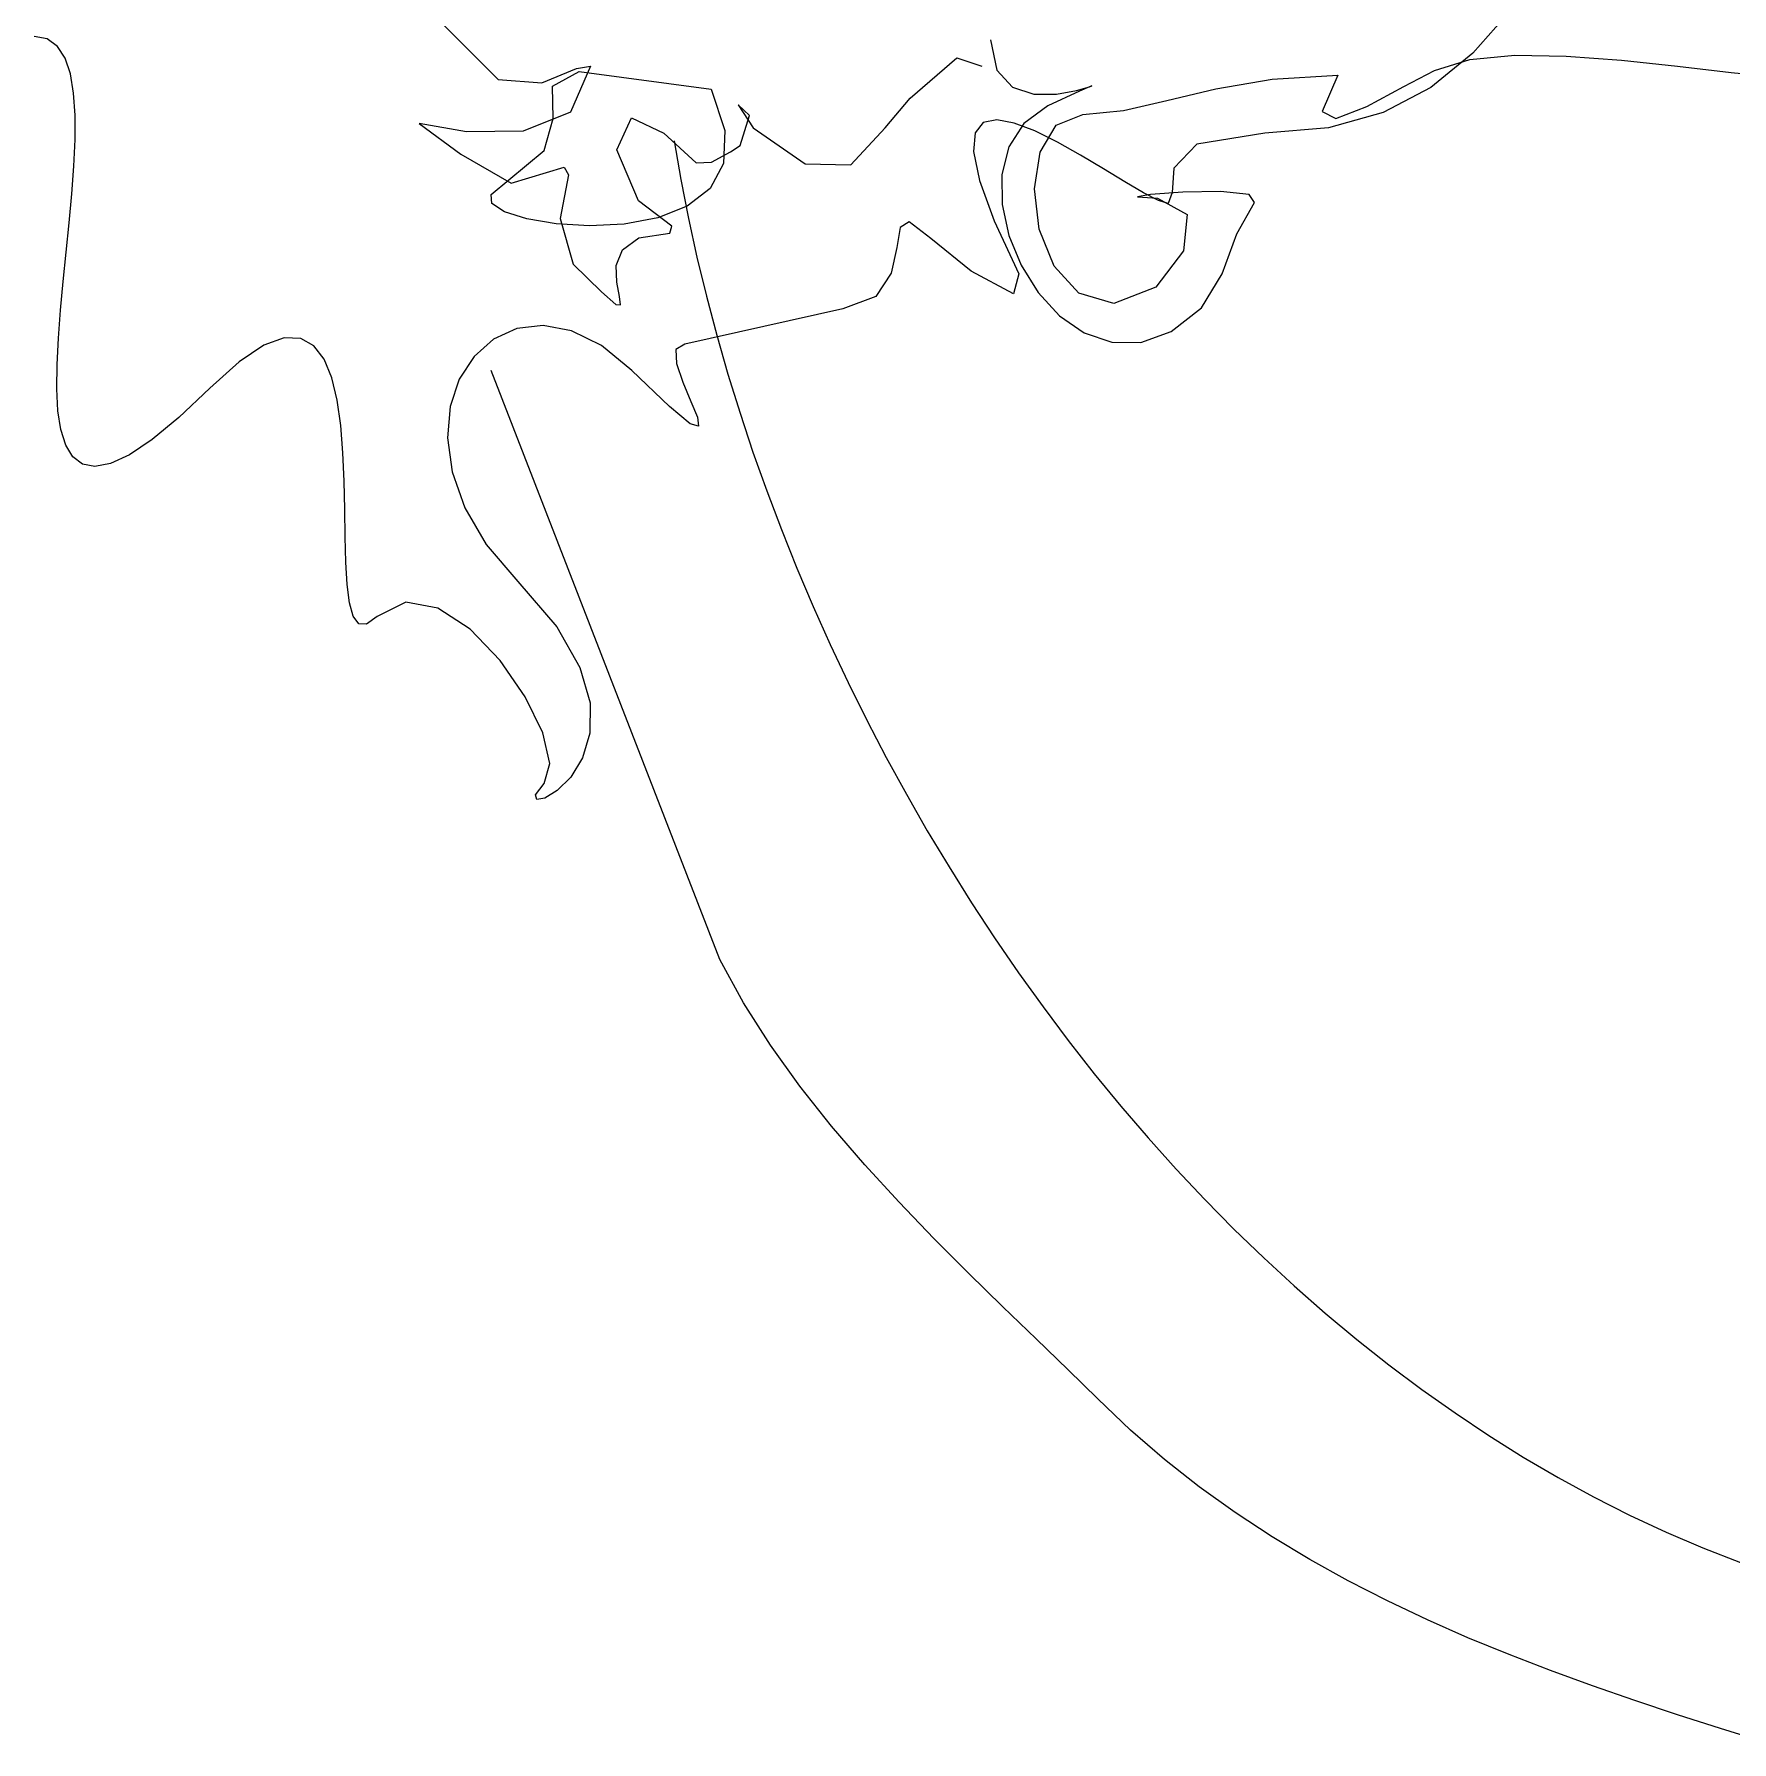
# Model space of a CAD drawing. Header units: centimetres. Extents: x 134057 to 145613, y 5028 to 39996.
# Drawn here: x 135988.3 to 136040.6, y 32822.9 to 32875.5 of the extents above; entities that cross this region are included whole.
import ezdxf

# ---------------------------------------------------------------- set-up
doc = ezdxf.new("R2010")
doc.units = ezdxf.units.CM
doc.layers.add('TEXT', color=3, linetype='Continuous', lineweight=20)

msp = doc.modelspace()

# ---------------------------------------------------------------- linework, layer by layer
at = {"layer": 'TEXT', "color": 2, "linetype": 'Continuous', "lineweight": 13}
for p, q in [((136000.461, 32876.246), (136002.626, 32874.08)), ((136000.461, 32876.246), (136002.626, 32874.08)), ((136033.816, 32876.218), (136032.637, 32874.888)), ((135988.736, 32875.325), (135988.333, 32875.405)), ((135989.051, 32875.096), (135988.736, 32875.325)), ((136017.788, 32875.298), (136017.977, 32874.364)), ((136017.788, 32875.298), (136017.977, 32874.364)), ((135989.285, 32874.731), (135989.051, 32875.096)), ((136032.637, 32874.888), (136031.342, 32873.831)), ((136032.549, 32874.689), (136033.93, 32874.822)), ((136032.549, 32874.689), (136033.93, 32874.822)), ((136033.93, 32874.822), (136035.514, 32874.8)), ((136033.93, 32874.822), (136035.514, 32874.8)), ((136035.514, 32874.8), (136037.213, 32874.672)), ((136035.514, 32874.8), (136037.213, 32874.672)), ((135989.447, 32874.246), (135989.285, 32874.731)), ((135989.547, 32873.657), (135989.447, 32874.246)), ((136003.965, 32873.974), (136005.033, 32874.411)), ((136003.965, 32873.974), (136005.033, 32874.411)), ((136004.296, 32873.871), (136005.118, 32874.322)), ((136005.469, 32874.486), (136004.854, 32873.069)), ((136005.469, 32874.486), (136004.854, 32873.069)), ((136005.033, 32874.411), (136005.469, 32874.486)), ((136005.033, 32874.411), (136005.469, 32874.486)), ((136005.118, 32874.322), (136009.179, 32873.781)), ((136015.311, 32873.503), (136016.745, 32874.746)), ((136015.311, 32873.503), (136016.745, 32874.746)), ((136016.745, 32874.746), (136017.517, 32874.486)), ((136016.745, 32874.746), (136017.517, 32874.486)), ((136017.977, 32874.364), (136018.462, 32873.841)), ((136017.977, 32874.364), (136018.462, 32873.841)), ((136030.513, 32873.856), (136031.459, 32874.35)), ((136030.513, 32873.856), (136031.459, 32874.35)), ((136031.459, 32874.35), (136032.549, 32874.689)), ((136031.459, 32874.35), (136032.549, 32874.689)), ((136037.213, 32874.672), (136038.936, 32874.487)), ((136037.213, 32874.672), (136038.936, 32874.487)), ((136038.936, 32874.487), (136040.597, 32874.293)), ((136038.936, 32874.487), (136040.597, 32874.293)), ((136040.597, 32874.293), (136042.105, 32874.141)), ((136040.597, 32874.293), (136042.105, 32874.141)), ((136002.626, 32874.08), (136003.965, 32873.974)), ((136002.626, 32874.08), (136003.965, 32873.974)), ((136004.316, 32872.879), (136004.296, 32873.871)), ((136009.179, 32873.781), (136009.599, 32872.502)), ((136018.462, 32873.841), (136019.116, 32873.628)), ((136018.462, 32873.841), (136019.116, 32873.628)), ((136020.521, 32873.72), (136019.547, 32873.267)), ((136020.521, 32873.72), (136019.547, 32873.267)), ((136019.814, 32873.627), (136020.429, 32873.735)), ((136019.814, 32873.627), (136020.429, 32873.735)), ((136020.429, 32873.735), (136020.836, 32873.854)), ((136020.429, 32873.735), (136020.836, 32873.854)), ((136020.908, 32873.882), (136020.521, 32873.72)), ((136020.908, 32873.882), (136020.521, 32873.72)), ((136020.836, 32873.854), (136020.908, 32873.882)), ((136020.836, 32873.854), (136020.908, 32873.882)), ((136023.218, 32873.426), (136024.724, 32873.786)), ((136023.218, 32873.426), (136024.724, 32873.786)), ((136024.724, 32873.786), (136026.456, 32874.088)), ((136024.724, 32873.786), (136026.456, 32874.088)), ((136026.456, 32874.088), (136028.481, 32874.215)), ((136026.456, 32874.088), (136028.481, 32874.215)), ((136028.481, 32874.215), (136027.998, 32873.086)), ((136028.481, 32874.215), (136027.998, 32873.086)), ((136029.378, 32873.25), (136030.513, 32873.856)), ((136029.378, 32873.25), (136030.513, 32873.856)), ((136031.342, 32873.831), (136029.878, 32873.06)), ((135989.593, 32872.978), (135989.547, 32873.657)), ((136010.357, 32872.972), (136010.011, 32873.293)), ((136010.011, 32873.293), (136010.478, 32872.591)), ((136010.357, 32872.972), (136010.011, 32873.293)), ((136010.011, 32873.293), (136010.478, 32872.591)), ((136014.539, 32872.591), (136015.311, 32873.503)), ((136014.539, 32872.591), (136015.311, 32873.503)), ((136019.547, 32873.267), (136018.815, 32872.723)), ((136019.547, 32873.267), (136018.815, 32872.723)), ((136019.116, 32873.628), (136019.814, 32873.627)), ((136019.116, 32873.628), (136019.814, 32873.627)), ((136021.876, 32873.123), (136023.218, 32873.426)), ((136021.876, 32873.123), (136023.218, 32873.426)), ((136028.419, 32872.879), (136029.378, 32873.25)), ((136028.419, 32872.879), (136029.378, 32873.25)), ((135989.594, 32872.224), (135989.593, 32872.978)), ((136001.643, 32872.468), (136000.19, 32872.726)), ((136000.19, 32872.726), (136001.468, 32871.773)), ((136001.643, 32872.468), (136000.19, 32872.726)), ((136000.19, 32872.726), (136001.468, 32871.773)), ((136004.854, 32873.069), (136003.388, 32872.489)), ((136004.854, 32873.069), (136003.388, 32872.489)), ((136004.035, 32871.886), (136004.316, 32872.879)), ((136006.281, 32871.914), (136006.733, 32872.891)), ((136006.281, 32871.914), (136006.733, 32872.891)), ((136006.733, 32872.891), (136007.725, 32872.425)), ((136006.733, 32872.891), (136007.725, 32872.425)), ((136010.072, 32872.049), (136010.357, 32872.972)), ((136010.072, 32872.049), (136010.357, 32872.972)), ((136017.562, 32872.748), (136017.312, 32872.436)), ((136017.975, 32872.834), (136017.562, 32872.748)), ((136018.516, 32872.736), (136017.975, 32872.834)), ((136018.815, 32872.723), (136018.353, 32872)), ((136018.815, 32872.723), (136018.353, 32872)), ((136019.151, 32872.494), (136018.516, 32872.736)), ((136019.314, 32871.843), (136019.809, 32872.674)), ((136019.314, 32871.843), (136019.809, 32872.674)), ((136019.809, 32872.674), (136020.63, 32872.997)), ((136019.809, 32872.674), (136020.63, 32872.997)), ((136020.63, 32872.997), (136021.876, 32873.123)), ((136020.63, 32872.997), (136021.876, 32873.123)), ((136027.998, 32873.086), (136028.419, 32872.879)), ((136027.998, 32873.086), (136028.419, 32872.879)), ((136029.878, 32873.06), (136028.193, 32872.588)), ((135989.559, 32871.411), (135989.594, 32872.224)), ((136003.388, 32872.489), (136001.643, 32872.468)), ((136003.388, 32872.489), (136001.643, 32872.468)), ((136007.725, 32872.425), (136008.718, 32871.508)), ((136007.725, 32872.425), (136008.718, 32871.508)), ((136008.041, 32872.185), (136008.247, 32870.994)), ((136008.041, 32872.185), (136008.247, 32870.994)), ((136009.599, 32872.502), (136009.561, 32871.491)), ((136010.478, 32872.591), (136012.072, 32871.478)), ((136010.478, 32872.591), (136012.072, 32871.478)), ((136013.486, 32871.448), (136014.539, 32872.591)), ((136013.486, 32871.448), (136014.539, 32872.591)), ((136017.312, 32872.436), (136017.262, 32871.855)), ((136019.844, 32872.15), (136019.151, 32872.494)), ((136020.56, 32871.745), (136019.844, 32872.15)), ((136026.235, 32872.427), (136024.133, 32872.089)), ((136028.193, 32872.588), (136026.235, 32872.427)), ((136001.468, 32871.773), (136003.018, 32870.881)), ((136001.468, 32871.773), (136003.018, 32870.881)), ((136002.411, 32870.532), (136004.035, 32871.886)), ((136006.943, 32870.345), (136006.281, 32871.914)), ((136006.943, 32870.345), (136006.281, 32871.914)), ((136009.189, 32871.528), (136009.781, 32871.849)), ((136009.189, 32871.528), (136009.781, 32871.849)), ((136009.781, 32871.849), (136010.072, 32872.049)), ((136009.781, 32871.849), (136010.072, 32872.049)), ((136017.262, 32871.855), (136017.445, 32870.966)), ((136018.353, 32872), (136018.136, 32871.15)), ((136018.353, 32872), (136018.136, 32871.15)), ((136019.142, 32870.706), (136019.314, 32871.843)), ((136019.142, 32870.706), (136019.314, 32871.843)), ((136021.264, 32871.322), (136020.56, 32871.745)), ((136024.133, 32872.089), (136023.426, 32871.344)), ((135989.496, 32870.552), (135989.559, 32871.411)), ((136003.018, 32870.881), (136004.657, 32871.372)), ((136003.018, 32870.881), (136004.657, 32871.372)), ((136004.787, 32871.142), (136004.527, 32869.798)), ((136004.787, 32871.142), (136004.527, 32869.798)), ((136004.657, 32871.372), (136004.787, 32871.142)), ((136004.657, 32871.372), (136004.787, 32871.142)), ((136008.718, 32871.508), (136009.189, 32871.528)), ((136008.718, 32871.508), (136009.189, 32871.528)), ((136009.561, 32871.491), (136009.149, 32870.723)), ((136012.072, 32871.478), (136013.486, 32871.448)), ((136012.072, 32871.478), (136013.486, 32871.448)), ((136018.136, 32871.15), (136018.141, 32870.225)), ((136018.136, 32871.15), (136018.141, 32870.225)), ((136021.921, 32870.92), (136021.264, 32871.322)), ((136023.426, 32871.344), (136023.38, 32870.6)), ((136008.247, 32870.994), (136008.482, 32869.799)), ((136008.247, 32870.994), (136008.482, 32869.799)), ((136009.149, 32870.723), (136008.447, 32870.171)), ((136017.445, 32870.966), (136017.898, 32869.727)), ((136019.287, 32869.467), (136019.142, 32870.706)), ((136019.287, 32869.467), (136019.142, 32870.706)), ((136022.495, 32870.582), (136021.921, 32870.92)), ((136022.953, 32870.348), (136022.495, 32870.582)), ((136023.71, 32870.611), (136022.711, 32870.54)), ((136023.71, 32870.611), (136022.711, 32870.54)), ((136023.38, 32870.6), (136023.257, 32870.261)), ((136024.867, 32870.625), (136023.71, 32870.611)), ((136024.867, 32870.625), (136023.71, 32870.611)), ((136025.745, 32870.534), (136024.867, 32870.625)), ((136025.745, 32870.534), (136024.867, 32870.625)), ((135989.414, 32869.664), (135989.496, 32870.552)), ((136002.425, 32870.26), (136002.411, 32870.532)), ((136002.818, 32870.002), (136002.425, 32870.26)), ((136007.966, 32869.557), (136006.943, 32870.345)), ((136007.966, 32869.557), (136006.943, 32870.345)), ((136008.447, 32870.171), (136007.538, 32869.812)), ((136018.141, 32870.225), (136018.345, 32869.276)), ((136018.141, 32870.225), (136018.345, 32869.276)), ((136022.711, 32870.54), (136022.306, 32870.462)), ((136022.711, 32870.54), (136022.306, 32870.462)), ((136022.306, 32870.462), (136022.931, 32870.425)), ((136022.306, 32870.462), (136022.931, 32870.425)), ((136022.931, 32870.425), (136023.843, 32869.917)), ((136022.931, 32870.425), (136023.843, 32869.917)), ((136023.257, 32870.261), (136022.953, 32870.348)), ((136025.368, 32869.327), (136025.909, 32870.289)), ((136025.368, 32869.327), (136025.909, 32870.289)), ((136025.909, 32870.289), (136025.745, 32870.534)), ((136025.909, 32870.289), (136025.745, 32870.534)), ((135989.323, 32868.761), (135989.414, 32869.664)), ((136003.506, 32869.783), (136002.818, 32870.002)), ((136004.406, 32869.63), (136003.506, 32869.783)), ((136005.434, 32869.566), (136004.406, 32869.63)), ((136004.527, 32869.798), (136004.928, 32868.394)), ((136004.527, 32869.798), (136004.928, 32868.394)), ((136006.506, 32869.618), (136005.434, 32869.566)), ((136007.538, 32869.812), (136006.506, 32869.618)), ((136007.906, 32869.342), (136007.966, 32869.557)), ((136007.906, 32869.342), (136007.966, 32869.557)), ((136008.482, 32869.799), (136008.745, 32868.601)), ((136008.482, 32869.799), (136008.745, 32868.601)), ((136015.005, 32869.519), (136014.898, 32868.908)), ((136015.277, 32869.695), (136015.005, 32869.519)), ((136015.947, 32869.179), (136015.277, 32869.695)), ((136017.898, 32869.727), (136018.655, 32868.096)), ((136023.843, 32869.917), (136023.727, 32868.8)), ((136023.843, 32869.917), (136023.727, 32868.8)), ((136006.446, 32868.832), (136006.952, 32869.198)), ((136006.446, 32868.832), (136006.952, 32869.198)), ((136006.952, 32869.198), (136007.906, 32869.342)), ((136006.952, 32869.198), (136007.906, 32869.342)), ((136017.191, 32868.176), (136015.947, 32869.179)), ((136018.345, 32869.276), (136018.724, 32868.354)), ((136018.345, 32869.276), (136018.724, 32868.354)), ((136019.744, 32868.33), (136019.287, 32869.467)), ((136019.744, 32868.33), (136019.287, 32869.467)), ((136024.917, 32868.093), (136025.368, 32869.327)), ((136024.917, 32868.093), (136025.368, 32869.327)), ((135989.231, 32867.859), (135989.323, 32868.761)), ((136006.261, 32868.344), (136006.446, 32868.832)), ((136006.261, 32868.344), (136006.446, 32868.832)), ((136008.745, 32868.601), (136009.035, 32867.401)), ((136008.745, 32868.601), (136009.035, 32867.401)), ((136014.898, 32868.908), (136014.724, 32868.116)), ((136023.727, 32868.8), (136022.874, 32867.684)), ((136023.727, 32868.8), (136022.874, 32867.684)), ((136004.928, 32868.394), (136005.801, 32867.536)), ((136004.928, 32868.394), (136005.801, 32867.536)), ((136006.274, 32867.833), (136006.261, 32868.344)), ((136006.274, 32867.833), (136006.261, 32868.344)), ((136014.724, 32868.116), (136014.249, 32867.399)), ((136018.494, 32867.474), (136017.191, 32868.176)), ((136018.655, 32868.096), (136018.494, 32867.474)), ((136018.724, 32868.354), (136019.254, 32867.513)), ((136018.724, 32868.354), (136019.254, 32867.513)), ((136020.509, 32867.498), (136019.744, 32868.33)), ((136020.509, 32867.498), (136019.744, 32868.33)), ((136024.285, 32867.041), (136024.917, 32868.093)), ((136024.285, 32867.041), (136024.917, 32868.093)), ((135989.147, 32866.972), (135989.231, 32867.859)), ((136005.801, 32867.536), (136006.247, 32867.149)), ((136005.801, 32867.536), (136006.247, 32867.149)), ((136006.359, 32867.397), (136006.274, 32867.833)), ((136006.359, 32867.397), (136006.274, 32867.833)), ((136019.254, 32867.513), (136019.912, 32866.803)), ((136019.254, 32867.513), (136019.912, 32866.803)), ((136021.578, 32867.176), (136020.509, 32867.498)), ((136021.578, 32867.176), (136020.509, 32867.498)), ((136022.874, 32867.684), (136021.578, 32867.176)), ((136022.874, 32867.684), (136021.578, 32867.176)), ((135989.08, 32866.115), (135989.147, 32866.972)), ((136006.247, 32867.149), (136006.392, 32867.136)), ((136006.247, 32867.149), (136006.392, 32867.136)), ((136006.392, 32867.136), (136006.359, 32867.397)), ((136006.392, 32867.136), (136006.359, 32867.397)), ((136013.24, 32867.013), (136008.367, 32865.93)), ((136009.035, 32867.401), (136009.353, 32866.2)), ((136009.035, 32867.401), (136009.353, 32866.2)), ((136014.249, 32867.399), (136013.24, 32867.013)), ((136023.345, 32866.316), (136024.285, 32867.041)), ((136023.345, 32866.316), (136024.285, 32867.041)), ((136003.193, 32866.405), (136002.476, 32866.079)), ((136004.004, 32866.502), (136003.193, 32866.405)), ((136004.883, 32866.338), (136004.004, 32866.502)), ((136019.912, 32866.803), (136020.673, 32866.277)), ((136019.912, 32866.803), (136020.673, 32866.277)), ((135989.038, 32865.304), (135989.08, 32866.115)), ((135995.404, 32865.892), (135994.647, 32865.387)), ((135996.033, 32866.121), (135995.404, 32865.892)), ((135996.543, 32866.105), (135996.033, 32866.121)), ((135996.95, 32865.875), (135996.543, 32866.105)), ((135997.263, 32865.461), (135996.95, 32865.875)), ((136002.476, 32866.079), (136001.878, 32865.55)), ((136005.805, 32865.886), (136004.883, 32866.338)), ((136006.742, 32865.118), (136005.805, 32865.886)), ((136008.367, 32865.93), (136008.097, 32865.759)), ((136009.353, 32866.2), (136009.699, 32865)), ((136009.353, 32866.2), (136009.699, 32865)), ((136020.673, 32866.277), (136021.515, 32865.986)), ((136020.673, 32866.277), (136021.515, 32865.986)), ((136021.515, 32865.986), (136022.413, 32865.982)), ((136021.515, 32865.986), (136022.413, 32865.982)), ((136022.413, 32865.982), (136023.345, 32866.316)), ((136022.413, 32865.982), (136023.345, 32866.316)), ((135989.031, 32864.553), (135989.038, 32865.304)), ((135994.647, 32865.387), (135993.747, 32864.576)), ((135997.497, 32864.893), (135997.263, 32865.461)), ((136001.878, 32865.55), (136001.426, 32864.848)), ((136008.097, 32865.759), (136008.115, 32865.328)), ((136008.115, 32865.328), (136008.307, 32864.757)), ((135997.663, 32864.204), (135997.497, 32864.893)), ((136001.426, 32864.848), (136001.146, 32864.003)), ((136009.45, 32846.978), (136002.411, 32865.118)), ((136007.894, 32864.004), (136006.742, 32865.118)), ((136009.699, 32865), (136010.07, 32863.8)), ((136009.699, 32865), (136010.07, 32863.8)), ((135989.067, 32863.878), (135989.031, 32864.553)), ((135993.747, 32864.576), (135992.793, 32863.671)), ((136008.307, 32864.757), (136008.558, 32864.165)), ((135989.155, 32863.293), (135989.067, 32863.878)), ((135997.774, 32863.422), (135997.663, 32864.204)), ((136001.146, 32864.003), (136001.063, 32863.041)), ((136008.538, 32863.473), (136007.894, 32864.004)), ((136008.558, 32864.165), (136008.757, 32863.674)), ((136010.07, 32863.8), (136010.469, 32862.602)), ((136010.07, 32863.8), (136010.469, 32862.602)), ((135989.304, 32862.813), (135989.155, 32863.293)), ((135992.793, 32863.671), (135991.971, 32862.992)), ((135997.842, 32862.579), (135997.774, 32863.422)), ((136008.788, 32863.403), (136008.538, 32863.473)), ((136008.757, 32863.674), (136008.788, 32863.403)), ((135989.522, 32862.454), (135989.304, 32862.813)), ((135991.971, 32862.992), (135991.271, 32862.523)), ((136001.063, 32863.041), (136001.203, 32861.994)), ((135989.82, 32862.23), (135989.522, 32862.454)), ((135990.204, 32862.157), (135989.82, 32862.23)), ((135990.685, 32862.25), (135990.204, 32862.157)), ((135991.271, 32862.523), (135990.685, 32862.25)), ((135997.88, 32861.706), (135997.842, 32862.579)), ((136010.469, 32862.602), (136010.893, 32861.407)), ((136010.469, 32862.602), (136010.893, 32861.407)), ((135997.899, 32860.833), (135997.88, 32861.706)), ((136001.203, 32861.994), (136001.593, 32860.888)), ((136010.893, 32861.407), (136011.344, 32860.216)), ((136010.893, 32861.407), (136011.344, 32860.216)), ((135997.913, 32859.991), (135997.899, 32860.833)), ((136001.593, 32860.888), (136002.257, 32859.754)), ((136011.344, 32860.216), (136011.819, 32859.029)), ((136011.344, 32860.216), (136011.819, 32859.029)), ((135997.934, 32859.211), (135997.913, 32859.991)), ((136002.257, 32859.754), (136003.223, 32858.62)), ((135997.973, 32858.523), (135997.934, 32859.211)), ((136011.819, 32859.029), (136012.321, 32857.848)), ((136011.819, 32859.029), (136012.321, 32857.848)), ((135998.044, 32857.957), (135997.973, 32858.523)), ((136003.223, 32858.62), (136004.426, 32857.218)), ((135998.159, 32857.545), (135998.044, 32857.957)), ((135999.779, 32857.982), (135998.891, 32857.537)), ((136000.761, 32857.799), (135999.779, 32857.982)), ((135998.331, 32857.317), (135998.159, 32857.545)), ((135998.891, 32857.537), (135998.57, 32857.304)), ((136001.756, 32857.147), (136000.761, 32857.799)), ((136012.321, 32857.848), (136012.846, 32856.674)), ((136012.321, 32857.848), (136012.846, 32856.674)), ((135998.57, 32857.304), (135998.331, 32857.317)), ((136002.681, 32856.183), (136001.756, 32857.147)), ((136004.426, 32857.218), (136005.139, 32855.968)), ((136012.846, 32856.674), (136013.397, 32855.508)), ((136012.846, 32856.674), (136013.397, 32855.508)), ((136003.455, 32855.068), (136002.681, 32856.183)), ((136005.139, 32855.968), (136005.451, 32854.876)), ((136013.397, 32855.508), (136013.972, 32854.35)), ((136013.397, 32855.508), (136013.972, 32854.35)), ((136003.993, 32853.958), (136003.455, 32855.068)), ((136005.451, 32854.876), (136005.449, 32853.947)), ((136013.972, 32854.35), (136014.57, 32853.202)), ((136013.972, 32854.35), (136014.57, 32853.202)), ((136004.214, 32853.014), (136003.993, 32853.958)), ((136005.449, 32853.947), (136005.221, 32853.184)), ((136004.035, 32852.393), (136004.214, 32853.014)), ((136005.221, 32853.184), (136004.856, 32852.593)), ((136014.57, 32853.202), (136015.192, 32852.065)), ((136014.57, 32853.202), (136015.192, 32852.065)), ((136003.772, 32852.05), (136004.035, 32852.393)), ((136004.44, 32852.18), (136004.063, 32851.948)), ((136004.856, 32852.593), (136004.44, 32852.18)), ((136003.811, 32851.903), (136003.772, 32852.05)), ((136004.063, 32851.948), (136003.811, 32851.903)), ((136015.192, 32852.065), (136015.838, 32850.939)), ((136015.192, 32852.065), (136015.838, 32850.939)), ((136015.838, 32850.939), (136016.506, 32849.825)), ((136015.838, 32850.939), (136016.506, 32849.825)), ((136016.506, 32849.825), (136017.197, 32848.725)), ((136016.506, 32849.825), (136017.197, 32848.725)), ((136017.197, 32848.725), (136017.91, 32847.639)), ((136017.197, 32848.725), (136017.91, 32847.639)), ((136017.91, 32847.639), (136018.645, 32846.569)), ((136017.91, 32847.639), (136018.645, 32846.569)), ((136010.18, 32845.642), (136009.45, 32846.978)), ((136018.645, 32846.569), (136019.402, 32845.515)), ((136018.645, 32846.569), (136019.402, 32845.515)), ((136011.008, 32844.34), (136010.18, 32845.642)), ((136019.402, 32845.515), (136020.18, 32844.478)), ((136019.402, 32845.515), (136020.18, 32844.478)), ((136011.916, 32843.074), (136011.008, 32844.34)), ((136020.18, 32844.478), (136020.979, 32843.46)), ((136020.18, 32844.478), (136020.979, 32843.46)), ((136020.979, 32843.46), (136021.799, 32842.46)), ((136020.979, 32843.46), (136021.799, 32842.46)), ((136012.889, 32841.845), (136011.916, 32843.074)), ((136021.799, 32842.46), (136022.639, 32841.481)), ((136021.799, 32842.46), (136022.639, 32841.481)), ((136013.911, 32840.653), (136012.889, 32841.845)), ((136022.639, 32841.481), (136023.499, 32840.523)), ((136022.639, 32841.481), (136023.499, 32840.523)), ((136014.966, 32839.5), (136013.911, 32840.653)), ((136023.499, 32840.523), (136024.379, 32839.587)), ((136023.499, 32840.523), (136024.379, 32839.587)), ((136024.379, 32839.587), (136025.279, 32838.675)), ((136024.379, 32839.587), (136025.279, 32838.675)), ((136016.038, 32838.386), (136014.966, 32839.5)), ((136025.279, 32838.675), (136026.197, 32837.786)), ((136025.279, 32838.675), (136026.197, 32837.786)), ((136017.11, 32837.312), (136016.038, 32838.386)), ((136026.197, 32837.786), (136027.134, 32836.922)), ((136026.197, 32837.786), (136027.134, 32836.922)), ((136018.168, 32836.28), (136017.11, 32837.312)), ((136027.134, 32836.922), (136028.089, 32836.084)), ((136027.134, 32836.922), (136028.089, 32836.084)), ((136019.195, 32835.291), (136018.168, 32836.28)), ((136028.089, 32836.084), (136029.063, 32835.273)), ((136028.089, 32836.084), (136029.063, 32835.273)), ((136020.175, 32834.344), (136019.195, 32835.291)), ((136029.063, 32835.273), (136030.054, 32834.49)), ((136029.063, 32835.273), (136030.054, 32834.49)), ((136021.091, 32833.442), (136020.175, 32834.344)), ((136030.054, 32834.49), (136031.063, 32833.736)), ((136030.054, 32834.49), (136031.063, 32833.736)), ((136022.098, 32832.483), (136021.091, 32833.442)), ((136031.063, 32833.736), (136032.089, 32833.011)), ((136031.063, 32833.736), (136032.089, 32833.011)), ((136032.089, 32833.011), (136033.132, 32832.317)), ((136032.089, 32833.011), (136033.132, 32832.317)), ((136023.14, 32831.583), (136022.098, 32832.483)), ((136033.132, 32832.317), (136034.191, 32831.655)), ((136033.132, 32832.317), (136034.191, 32831.655)), ((136034.191, 32831.655), (136035.266, 32831.026)), ((136034.191, 32831.655), (136035.266, 32831.026)), ((136024.214, 32830.738), (136023.14, 32831.583)), ((136025.32, 32829.944), (136024.214, 32830.738)), ((136035.266, 32831.026), (136036.358, 32830.43)), ((136035.266, 32831.026), (136036.358, 32830.43)), ((136036.358, 32830.43), (136037.465, 32829.869)), ((136036.358, 32830.43), (136037.465, 32829.869)), ((136026.454, 32829.199), (136025.32, 32829.944)), ((136037.465, 32829.869), (136038.586, 32829.343)), ((136037.465, 32829.869), (136038.586, 32829.343)), ((136027.615, 32828.499), (136026.454, 32829.199)), ((136038.586, 32829.343), (136039.723, 32828.854)), ((136038.586, 32829.343), (136039.723, 32828.854)), ((136028.801, 32827.842), (136027.615, 32828.499)), ((136039.723, 32828.854), (136040.875, 32828.403)), ((136039.723, 32828.854), (136040.875, 32828.403)), ((136030.01, 32827.224), (136028.801, 32827.842)), ((136031.239, 32826.641), (136030.01, 32827.224)), ((136032.487, 32826.091), (136031.239, 32826.641)), ((136033.753, 32825.57), (136032.487, 32826.091)), ((136035.033, 32825.076), (136033.753, 32825.57)), ((136036.326, 32824.604), (136035.033, 32825.076)), ((136037.629, 32824.152), (136036.326, 32824.604)), ((136038.942, 32823.717), (136037.629, 32824.152)), ((136040.261, 32823.295), (136038.942, 32823.717)), ((136041.585, 32822.883), (136040.261, 32823.295))]:
    msp.add_line(p, q, dxfattribs=at)

doc.saveas('drawing.dxf')
